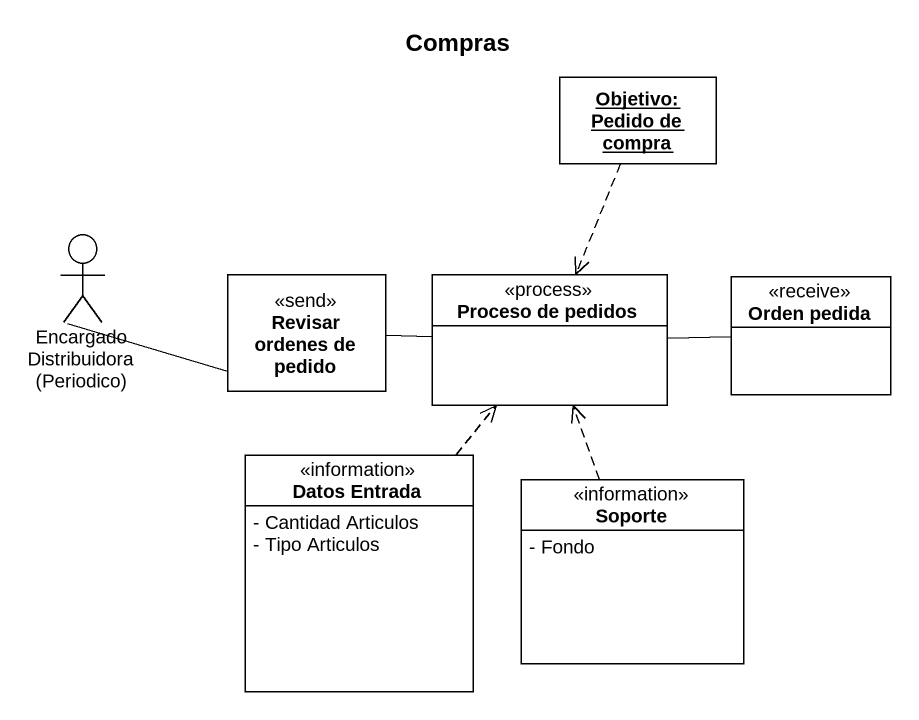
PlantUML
@startuml
title Compras
allowmixing
hide circle
hide empty members
skinparam classAttributeIconSize 0
object "Objetivo: Pedido de compra" as Objetivo_Pedido_de_compra
actor "Encargado Distribuidora (Periodico)" as Encargado_Distribuidora
class "Revisar ordenes de pedido" as Revisar_ordenes_de_pedido <<send>>
class "Proceso de pedidos" as Proceso_de_pedidos <<process>>
class "Orden pedida" as Orden_pedida <<receive>>
class "Datos Entrada" as Datos_Entrada <<information>> {
  - Cantidad Articulos
  - Tipo Articulos
}
class Soporte <<information>> {
  - Fondo
}
Objetivo_Pedido_de_compra ..> Proceso_de_pedidos
Encargado_Distribuidora -right- Revisar_ordenes_de_pedido
Revisar_ordenes_de_pedido -right- Proceso_de_pedidos
Proceso_de_pedidos -right- Orden_pedida
Datos_Entrada .up.> Proceso_de_pedidos
Soporte .up.> Proceso_de_pedidos
@enduml
